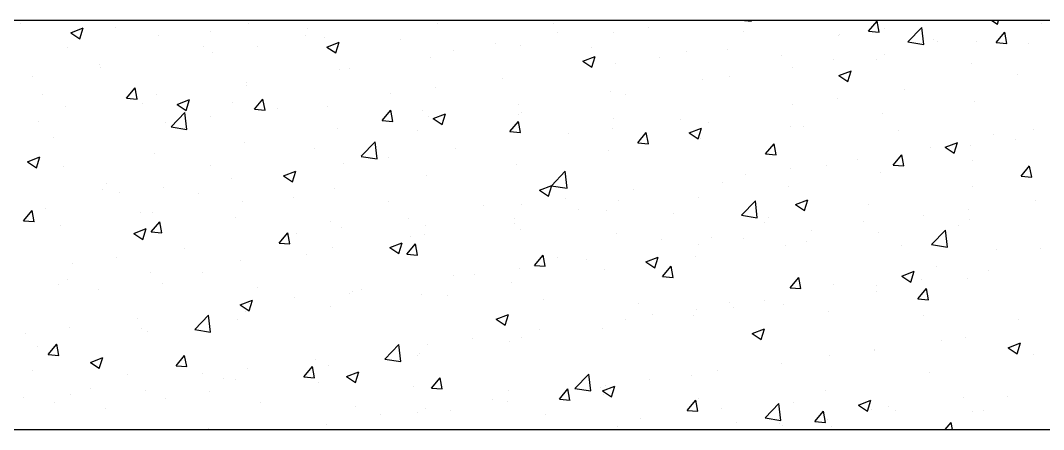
# Model space of a CAD drawing. Header units: millimetres. Extents: x 331487 to 517269, y 198509 to 399936.
# Drawn here: x 426499 to 427073, y 317904 to 318134 of the extents above; entities that cross this region are included whole.
import ezdxf

# ---------------------------------------------------------------- set-up
doc = ezdxf.new("R2010")
doc.units = ezdxf.units.MM
doc.header["$MEASUREMENT"] = 0
doc.layers.add('COLUMN', color=6, linetype='Continuous')

msp = doc.modelspace()

# ---------------------------------------------------------------- linework, layer by layer
at = {"layer": 'COLUMN'}
for p, q in [((427974.35, 318133.51), (426174.35, 318133.51)), ((425944.35, 317903.51), (428204.35, 317903.51))]:
    msp.add_line(p, q, dxfattribs=at)
at = {"layer": 'COLUMN', "color": 2, "linetype": 'Continuous'}
for p, q in [((426498.72, 318131.7), (426498.72, 318131.7)), ((426526.98, 318126.58), (426533.98, 318129.27)), ((426531.95, 318123.23), (426533.97, 318129.27)), ((426552.11, 318129.44), (426552.11, 318129.44)), ((426626.89, 318131.62), (426626.89, 318131.62)), ((426659.71, 318128.72), (426659.71, 318128.72)), ((426732.7, 318131.98), (426732.7, 318131.98)), ((426797.93, 318131.6), (426797.93, 318131.6)), ((426851.31, 318129.34), (426851.31, 318129.34)), ((426905.22, 318133.51), (426909.02, 318133.18)), ((426909.02, 318133.17), (426908.96, 318133.51)), ((426974.77, 318127.43), (426979.59, 318133.17)), ((426980.75, 318126.9), (426979.59, 318133.16)), ((426983.56, 318129.02), (426983.56, 318129.02)), ((426996.92, 318121.43), (427004.71, 318129.55)), ((427005.8, 318120.04), (427004.69, 318129.54)), ((427044.06, 318133.51), (427047.11, 318131.45)), ((427047.11, 318131.45), (427047.8, 318133.51)), ((427071.77, 318131.83), (427071.77, 318131.83)), ((426526.98, 318126.58), (426531.95, 318123.23)), ((426576.38, 318125.22), (426576.38, 318125.22)), ((426605.49, 318127.19), (426605.49, 318127.19)), ((426658.87, 318124.93), (426658.87, 318124.93)), ((426669.55, 318123.66), (426669.55, 318123.66)), ((426712.25, 318122.68), (426712.25, 318122.68)), ((426800.3, 318126.78), (426800.3, 318126.78)), ((426831.41, 318126.77), (426831.41, 318126.77)), ((426904.7, 318127.09), (426904.7, 318127.09)), ((426958.08, 318124.83), (426958.08, 318124.83)), ((426958.52, 318125.73), (426958.52, 318125.73)), ((426974.77, 318127.43), (426980.75, 318126.9)), ((427011.46, 318122.58), (427011.46, 318122.58)), ((427046.5, 318121.15), (427051.32, 318126.9)), ((427052.47, 318120.62), (427051.32, 318126.89)), ((426525.04, 318118.18), (426525.04, 318118.18)), ((426601.39, 318118.71), (426601.39, 318118.71)), ((426631.68, 318118.68), (426631.68, 318118.68)), ((426670.69, 318118.57), (426677.69, 318121.26)), ((426670.69, 318118.57), (426675.66, 318115.22)), ((426675.66, 318115.22), (426677.69, 318121.26)), ((426741.99, 318116.77), (426741.99, 318116.77)), ((426765.63, 318120.42), (426765.63, 318120.42)), ((426779.47, 318119.28), (426779.47, 318119.28)), ((426819.02, 318118.16), (426819.02, 318118.16)), ((426895.37, 318117.41), (426895.37, 318117.41)), ((426996.91, 318121.42), (427005.8, 318120.04)), ((427013.45, 318121.82), (427013.45, 318121.82)), ((427035.33, 318121.47), (427035.33, 318121.47)), ((427046.5, 318121.15), (427052.48, 318120.63)), ((427064.84, 318120.32), (427064.84, 318120.32)), ((426606.64, 318115.38), (426606.64, 318115.38)), ((426728.96, 318112.87), (426728.96, 318112.87)), ((426814.4, 318110.57), (426821.4, 318113.25)), ((426819.37, 318107.21), (426821.4, 318113.25)), ((426857.49, 318112.43), (426857.49, 318112.43)), ((426872.4, 318115.91), (426872.4, 318115.91)), ((426925.78, 318113.65), (426925.78, 318113.65)), ((426955.13, 318111.81), (426955.13, 318111.81)), ((426979.16, 318111.4), (426979.16, 318111.4)), ((426983.99, 318114.42), (426983.99, 318114.42)), ((426543.07, 318108.7), (426543.07, 318108.7)), ((426543.49, 318107.07), (426543.49, 318107.07)), ((426677.62, 318105.83), (426677.62, 318105.83)), ((426683.67, 318106.76), (426683.67, 318106.76)), ((426814.4, 318110.57), (426819.38, 318107.21)), ((426832.46, 318109.13), (426832.46, 318109.13)), ((426932.05, 318106.93), (426932.05, 318106.93)), ((426958.12, 318102.56), (426965.12, 318105.24)), ((426963.09, 318099.2), (426965.11, 318105.24)), ((427032.55, 318109.14), (427032.55, 318109.14)), ((426505.61, 318102.08), (426505.61, 318102.08)), ((426769.3, 318100.82), (426769.3, 318100.82)), ((426881.54, 318100.53), (426881.54, 318100.53)), ((426896.81, 318101.8), (426896.81, 318101.8)), ((426958.12, 318102.56), (426963.09, 318099.2)), ((427058.28, 318102.88), (427058.28, 318102.88)), ((426558.29, 318089.86), (426563.11, 318095.6)), ((426564.27, 318089.33), (426563.11, 318095.6)), ((426625.35, 318096.75), (426625.35, 318096.75)), ((426625.68, 318098.34), (426625.68, 318098.34)), ((426731.43, 318095.83), (426731.43, 318095.83)), ((426995.12, 318094.57), (426995.12, 318094.57)), ((426511.13, 318092.04), (426511.13, 318092.04)), ((426558.29, 318089.86), (426564.27, 318089.33)), ((426564.51, 318089.79), (426564.51, 318089.79)), ((426575.17, 318091.93), (426575.17, 318091.93)), ((426586.67, 318086.32), (426593.67, 318089.01)), ((426591.64, 318082.96), (426593.67, 318089.01)), ((426630.02, 318083.58), (426634.84, 318089.33)), ((426635.99, 318083.05), (426634.84, 318089.32)), ((426706.4, 318092.54), (426706.4, 318092.54)), ((426830.19, 318093.48), (426830.19, 318093.48)), ((426838.5, 318091.79), (426838.5, 318091.79)), ((426957.25, 318089.58), (426957.25, 318089.58)), ((427034.11, 318088.18), (427034.11, 318088.18)), ((426523.82, 318084.89), (426523.82, 318084.89)), ((426567.03, 318086.74), (426567.03, 318086.74)), ((426586.67, 318086.32), (426591.64, 318082.97)), ((426617.89, 318087.53), (426617.89, 318087.53)), ((426630.02, 318083.58), (426635.99, 318083.06)), ((426643.24, 318084.22), (426643.24, 318084.22)), ((426671.27, 318085.28), (426671.27, 318085.28)), ((426701.74, 318077.31), (426706.56, 318083.05)), ((426707.72, 318076.78), (426706.56, 318083.04)), ((426724.65, 318083.02), (426724.65, 318083.02)), ((426778.26, 318085.99), (426778.26, 318085.99)), ((426932.21, 318086.29), (426932.21, 318086.29)), ((426508.71, 318076.73), (426508.71, 318076.73)), ((426583.28, 318073.68), (426591.07, 318081.8)), ((426592.16, 318072.28), (426591.06, 318081.78)), ((426605.37, 318079.24), (426605.37, 318079.24)), ((426701.74, 318077.31), (426707.72, 318076.78)), ((426727.74, 318079.58), (426727.74, 318079.58)), ((426730.38, 318078.31), (426737.38, 318081)), ((426730.38, 318078.31), (426735.35, 318074.96)), ((426735.35, 318074.96), (426737.38, 318081)), ((426773.47, 318071.03), (426778.29, 318076.78)), ((426778.04, 318080.77), (426778.04, 318080.77)), ((426779.44, 318070.5), (426778.29, 318076.77)), ((426780.18, 318081.78), (426780.18, 318081.78)), ((426831.42, 318078.51), (426831.42, 318078.51)), ((426869.06, 318077.97), (426869.06, 318077.97)), ((426982.77, 318081.14), (426982.77, 318081.14)), ((426580.34, 318075.94), (426580.34, 318075.94)), ((426583.27, 318073.66), (426592.16, 318072.28)), ((426676.4, 318072.54), (426676.4, 318072.54)), ((426721.86, 318071.77), (426721.86, 318071.77)), ((426773.47, 318071.03), (426779.45, 318070.51)), ((426831.19, 318072.99), (426831.19, 318072.99)), ((426874.09, 318070.3), (426881.09, 318072.99)), ((426879.06, 318066.95), (426881.09, 318072.99)), ((426884.8, 318076.26), (426884.8, 318076.26)), ((426930.83, 318073.64), (426930.83, 318073.64)), ((426938.18, 318074), (426938.18, 318074)), ((426991.57, 318071.74), (426991.57, 318071.74)), ((427067.64, 318072.16), (427067.64, 318072.16)), ((426517.18, 318067.63), (426517.18, 318067.63)), ((426624.46, 318065.05), (426624.46, 318065.05)), ((426690, 318057.13), (426697.79, 318065.24)), ((426698.88, 318055.73), (426697.78, 318065.23)), ((426806.15, 318069.69), (426806.15, 318069.69)), ((426845.2, 318064.76), (426850.02, 318070.5)), ((426851.17, 318064.23), (426850.01, 318070.49)), ((426874.09, 318070.3), (426879.07, 318066.95)), ((426880.32, 318067.24), (426880.32, 318067.24)), ((427017.81, 318062.29), (427024.81, 318064.98)), ((427022.78, 318058.94), (427024.8, 318064.98)), ((427044.95, 318069.49), (427044.95, 318069.49)), ((427057, 318066.74), (427057, 318066.74)), ((426663.54, 318061.76), (426663.54, 318061.76)), ((426743, 318061.38), (426743, 318061.38)), ((426828.98, 318060.19), (426828.98, 318060.19)), ((426845.2, 318064.76), (426851.17, 318064.23)), ((426916.92, 318058.48), (426921.74, 318064.23)), ((426922.9, 318057.95), (426921.74, 318064.22)), ((427009.32, 318062.15), (427009.32, 318062.15)), ((427017.81, 318062.29), (427022.78, 318058.94)), ((427031.97, 318063.44), (427031.97, 318063.44)), ((426502.64, 318054.07), (426509.65, 318056.76)), ((426502.65, 318054.07), (426507.62, 318050.71)), ((426507.62, 318050.71), (426509.64, 318056.75)), ((426573.95, 318058.64), (426573.95, 318058.64)), ((426689.99, 318057.11), (426698.88, 318055.73)), ((426705.12, 318056.39), (426705.12, 318056.39)), ((426916.92, 318058.48), (426922.9, 318057.96)), ((426968.82, 318055.13), (426968.82, 318055.13)), ((426988.65, 318052.21), (426993.47, 318057.95)), ((426994.62, 318051.68), (426993.47, 318057.94)), ((427032.9, 318054.89), (427032.9, 318054.89)), ((426522.61, 318051.6), (426522.61, 318051.6)), ((426605.22, 318051.74), (426605.22, 318051.74)), ((426646.36, 318046.06), (426653.36, 318048.75)), ((426651.33, 318042.7), (426653.36, 318048.75)), ((426680.09, 318053.1), (426680.09, 318053.1)), ((426777.04, 318052.7), (426777.04, 318052.7)), ((426796.73, 318040.57), (426804.52, 318048.69)), ((426805.61, 318039.18), (426804.5, 318048.68)), ((426930.94, 318050.14), (426930.94, 318050.14)), ((426951, 318052.14), (426951, 318052.14)), ((426981.56, 318047.85), (426981.56, 318047.85)), ((426988.65, 318052.21), (426994.62, 318051.68)), ((427060.37, 318045.93), (427065.19, 318051.68)), ((427066.35, 318045.4), (427065.19, 318051.67)), ((426616.94, 318044.78), (426616.94, 318044.78)), ((426646.36, 318046.06), (426651.33, 318042.7)), ((426726.53, 318046.3), (426726.53, 318046.3)), ((426892.69, 318042.13), (426892.69, 318042.13)), ((426905.91, 318046.85), (426905.91, 318046.85)), ((427060.37, 318045.93), (427066.35, 318045.41)), ((426545.03, 318038.69), (426545.03, 318038.69)), ((426546.9, 318041.73), (426546.9, 318041.73)), ((426554.03, 318036.5), (426554.03, 318036.5)), ((426579.06, 318039.79), (426579.06, 318039.79)), ((426598.42, 318036.43), (426598.42, 318036.43)), ((426675.19, 318039.25), (426675.19, 318039.25)), ((426790.07, 318038.05), (426797.07, 318040.74)), ((426790.07, 318038.05), (426795.05, 318034.7)), ((426795.04, 318034.69), (426797.07, 318040.74)), ((426796.71, 318040.56), (426805.61, 318039.18)), ((426842.75, 318038.53), (426842.75, 318038.53)), ((426929.62, 318040.35), (426929.62, 318040.35)), ((427033.28, 318040.2), (427033.28, 318040.2)), ((426623.25, 318031.76), (426623.25, 318031.76)), ((426651.8, 318034.18), (426651.8, 318034.18)), ((426705.18, 318031.92), (426705.18, 318031.92)), ((426804.88, 318033.55), (426804.88, 318033.55)), ((426834.37, 318032.12), (426834.37, 318032.12)), ((426879.11, 318033.95), (426879.11, 318033.95)), ((426903.45, 318024.02), (426911.24, 318032.14)), ((426912.33, 318022.63), (426911.23, 318032.13)), ((426933.78, 318030.04), (426940.79, 318032.73)), ((426938.75, 318026.68), (426940.78, 318032.73)), ((427068.57, 318032.28), (427068.57, 318032.28)), ((426500.44, 318020.91), (426505.26, 318026.66)), ((426506.42, 318020.38), (426505.26, 318026.65)), ((426512.74, 318027.51), (426512.74, 318027.51)), ((426566.12, 318025.26), (426566.12, 318025.26)), ((426572.74, 318025.35), (426572.74, 318025.35)), ((426758.56, 318029.67), (426758.56, 318029.67)), ((426779.85, 318030.25), (426779.85, 318030.25)), ((426811.95, 318027.41), (426811.95, 318027.41)), ((426827.76, 318026.91), (426827.76, 318026.91)), ((426865.33, 318025.16), (426865.33, 318025.16)), ((426933.78, 318030.04), (426938.76, 318026.69)), ((426974.97, 318030.18), (426974.97, 318030.18)), ((427030.7, 318027.3), (427030.7, 318027.3)), ((426500.44, 318020.91), (426506.42, 318020.39)), ((426572.17, 318014.64), (426576.99, 318020.38)), ((426578.14, 318014.11), (426576.98, 318020.38)), ((426619.5, 318023), (426619.5, 318023)), ((426672.88, 318020.75), (426672.88, 318020.75)), ((426716.69, 318021.94), (426716.69, 318021.94)), ((426775.82, 318019.41), (426775.82, 318019.41)), ((426776.05, 318022.11), (426776.05, 318022.11)), ((426903.44, 318024.01), (426912.33, 318022.63)), ((426916.65, 318020.17), (426916.65, 318020.17)), ((426918.71, 318022.9), (426918.71, 318022.9)), ((426972.09, 318020.64), (426972.09, 318020.64)), ((427005.66, 318024), (427005.66, 318024)), ((427031.68, 318021.6), (427031.68, 318021.6)), ((426521.39, 318018.31), (426521.39, 318018.31)), ((426562.34, 318013.81), (426569.34, 318016.49)), ((426562.34, 318013.81), (426567.31, 318010.45)), ((426567.31, 318010.45), (426569.33, 318016.49)), ((426572.17, 318014.64), (426578.14, 318014.12)), ((426643.89, 318008.36), (426648.71, 318014.11)), ((426649.87, 318007.83), (426648.71, 318014.1)), ((426653.78, 318013.65), (426653.78, 318013.65)), ((426678.82, 318016.95), (426678.82, 318016.95)), ((426726.27, 318018.49), (426726.27, 318018.49)), ((426779.65, 318016.23), (426779.65, 318016.23)), ((426833.03, 318013.98), (426833.03, 318013.98)), ((426942.51, 318015.69), (426942.51, 318015.69)), ((426980.34, 318014.56), (426980.34, 318014.56)), ((427010.18, 318007.47), (427017.97, 318015.59)), ((427019.06, 318006.08), (427017.95, 318015.57)), ((427025.47, 318018.39), (427025.47, 318018.39)), ((426643.89, 318008.36), (426649.87, 318007.84)), ((426706.05, 318005.8), (426713.05, 318008.49)), ((426711.02, 318002.44), (426713.05, 318008.48)), ((426715.62, 318002.09), (426720.44, 318007.83)), ((426717.73, 318012.1), (426717.73, 318012.1)), ((426721.59, 318001.56), (426720.44, 318007.83)), ((426725.31, 318013.01), (426725.31, 318013.01)), ((426858.33, 318010.16), (426858.33, 318010.16)), ((426886.41, 318011.72), (426886.41, 318011.72)), ((426904.64, 318010.7), (426904.64, 318010.7)), ((426939.79, 318009.47), (426939.79, 318009.47)), ((426590.63, 318005.34), (426590.63, 318005.34)), ((426659.41, 318002.09), (426659.41, 318002.09)), ((426673.97, 318005.96), (426673.97, 318005.96)), ((426706.05, 318005.8), (426711.02, 318002.44)), ((426715.62, 318002.09), (426721.6, 318001.56)), ((426879.6, 318007.41), (426879.6, 318007.41)), ((426928.4, 318007.06), (426928.4, 318007.06)), ((426993.18, 318007.21), (426993.18, 318007.21)), ((427010.16, 318007.46), (427019.06, 318006.08)), ((427046.56, 318004.96), (427046.56, 318004.96)), ((427071.48, 318005.2), (427071.48, 318005.2)), ((426527.72, 317997.06), (426527.72, 317997.06)), ((426552.76, 318000.35), (426552.76, 318000.35)), ((426622.03, 317998.47), (426622.03, 317998.47)), ((426787.34, 317995.81), (426792.17, 318001.56)), ((426793.32, 317995.28), (426792.16, 318001.55)), ((426800.01, 318000.15), (426800.01, 318000.15)), ((426816.45, 317999.09), (426816.45, 317999.09)), ((426849.76, 317997.79), (426856.76, 318000.48)), ((426849.76, 317997.79), (426854.74, 317994.43)), ((426854.73, 317994.43), (426856.76, 318000.47)), ((426877.89, 318000.66), (426877.89, 318000.66)), ((426571.52, 317992.07), (426571.52, 317992.07)), ((426601.09, 317992.08), (426601.09, 317992.08)), ((426753.54, 317990.81), (426753.54, 317990.81)), ((426778.57, 317994.11), (426778.57, 317994.11)), ((426787.34, 317995.81), (426793.32, 317995.29)), ((426826.55, 317993.62), (426826.55, 317993.62)), ((426859.07, 317989.54), (426863.89, 317995.28)), ((426865.05, 317989.01), (426863.89, 317995.28)), ((426993.47, 317989.78), (427000.48, 317992.47)), ((426998.44, 317986.42), (427000.47, 317992.47)), ((427013.16, 317995.19), (427013.16, 317995.19)), ((427042.26, 317992.84), (427042.26, 317992.84)), ((426520.18, 317985.02), (426520.18, 317985.02)), ((426525.14, 317987.86), (426525.14, 317987.86)), ((426578.52, 317985.6), (426578.52, 317985.6)), ((426741.69, 317990.14), (426741.69, 317990.14)), ((426774.61, 317986.12), (426774.61, 317986.12)), ((426859.07, 317989.54), (426865.05, 317989.01)), ((426930.8, 317983.26), (426935.62, 317989.01)), ((426936.77, 317982.73), (426935.62, 317989)), ((426954.84, 317985.18), (426954.84, 317985.18)), ((426979.36, 317984.56), (426979.36, 317984.56)), ((426993.47, 317989.78), (426998.45, 317986.42)), ((427004.39, 317987.86), (427004.39, 317987.86)), ((427030.47, 317988.31), (427030.47, 317988.31)), ((426542.77, 317982.07), (426542.77, 317982.07)), ((426631.9, 317983.35), (426631.9, 317983.35)), ((426683.37, 317980.13), (426683.37, 317980.13)), ((426685.29, 317981.09), (426685.29, 317981.09)), ((426690.38, 317982.49), (426690.38, 317982.49)), ((426724.1, 317979.72), (426724.1, 317979.72)), ((426738.67, 317978.84), (426738.67, 317978.84)), ((426930.8, 317983.26), (426936.77, 317982.74)), ((426979.12, 317981.27), (426979.12, 317981.27)), ((427002.52, 317976.99), (427007.34, 317982.73)), ((427008.5, 317976.46), (427007.34, 317982.72)), ((426622.03, 317973.54), (426629.03, 317976.23)), ((426622.03, 317973.54), (426627, 317970.19)), ((426627, 317970.19), (426629.02, 317976.23)), ((426627.48, 317974.21), (426627.48, 317974.21)), ((426652.51, 317977.51), (426652.51, 317977.51)), ((426792.05, 317976.58), (426792.05, 317976.58)), ((426845.43, 317974.32), (426845.43, 317974.32)), ((426896.52, 317975.17), (426896.52, 317975.17)), ((426916.2, 317976.25), (426916.2, 317976.25)), ((426927.18, 317973.77), (426927.18, 317973.77)), ((427002.52, 317976.99), (427008.5, 317976.46)), ((426596.54, 317959.71), (426604.33, 317967.83)), ((426605.42, 317958.32), (426604.31, 317967.82)), ((426625.05, 317970.12), (426625.05, 317970.12)), ((426672.75, 317972.68), (426672.75, 317972.68)), ((426765.74, 317965.54), (426772.74, 317968.22)), ((426770.71, 317962.18), (426772.74, 317968.22)), ((426853.29, 317967.96), (426853.29, 317967.96)), ((426876.67, 317967.37), (426876.67, 317967.37)), ((426878.33, 317971.26), (426878.33, 317971.26)), ((426898.81, 317972.07), (426898.81, 317972.07)), ((426952.2, 317969.81), (426952.2, 317969.81)), ((427005.58, 317967.56), (427005.58, 317967.56)), ((426564.32, 317965.9), (426564.32, 317965.9)), ((426620.81, 317965.18), (426620.81, 317965.18)), ((426765.74, 317965.54), (426770.71, 317962.18)), ((426838.2, 317965.16), (426838.2, 317965.16)), ((427058.96, 317965.3), (427058.96, 317965.3)), ((426501.41, 317957.62), (426501.41, 317957.62)), ((426526.45, 317960.91), (426526.45, 317960.91)), ((426566.74, 317960.11), (426566.74, 317960.11)), ((426570.3, 317958.78), (426570.3, 317958.78)), ((426596.52, 317959.7), (426605.42, 317958.32)), ((426790.14, 317959.65), (426790.14, 317959.65)), ((426825.33, 317960.33), (426825.33, 317960.33)), ((426909.45, 317957.53), (426916.45, 317960.21)), ((426909.45, 317957.53), (426914.43, 317954.17)), ((426914.42, 317954.17), (426916.45, 317960.21)), ((426508.42, 317950.1), (426508.42, 317950.1)), ((426514.32, 317945.69), (426519.14, 317951.44)), ((426518.96, 317951.73), (426518.96, 317951.73)), ((426520.29, 317945.16), (426519.13, 317951.43)), ((426703.26, 317943.16), (426711.05, 317951.28)), ((426712.14, 317941.77), (426711.04, 317951.27)), ((426727.23, 317951.37), (426727.23, 317951.37)), ((426752.27, 317954.66), (426752.27, 317954.66)), ((426773.39, 317952.83), (426773.39, 317952.83)), ((426779.88, 317955.15), (426779.88, 317955.15)), ((427015.96, 317953.4), (427015.96, 317953.4)), ((427029.25, 317955.02), (427029.25, 317955.02)), ((427053.17, 317949.52), (427060.17, 317952.21)), ((427058.14, 317946.16), (427060.16, 317952.2)), ((426514.32, 317945.69), (426520.29, 317945.17)), ((426586.04, 317939.42), (426590.86, 317945.16)), ((426592.02, 317938.89), (426590.86, 317945.16)), ((426721.56, 317945.14), (426721.56, 317945.14)), ((426722.88, 317946.43), (426722.88, 317946.43)), ((426953.05, 317945.12), (426953.05, 317945.12)), ((426977.91, 317947.98), (426977.91, 317947.98)), ((426978.08, 317948.42), (426978.08, 317948.42)), ((427053.17, 317949.52), (427058.14, 317946.16)), ((427067.35, 317945.53), (427067.35, 317945.53)), ((426538, 317941.29), (426545.01, 317943.98)), ((426538, 317941.29), (426542.98, 317937.94)), ((426542.97, 317937.93), (426545, 317943.98)), ((426586.04, 317939.42), (426592.02, 317938.9)), ((426657.77, 317933.14), (426662.59, 317938.89)), ((426663.74, 317932.61), (426662.59, 317938.88)), ((426664.08, 317943.05), (426664.08, 317943.05)), ((426671.54, 317939.39), (426671.54, 317939.39)), ((426703.25, 317943.15), (426712.14, 317941.77)), ((426925.97, 317940.48), (426925.97, 317940.48)), ((426505.67, 317936.76), (426505.67, 317936.76)), ((426559.05, 317934.5), (426559.05, 317934.5)), ((426601.17, 317934.77), (426601.17, 317934.77)), ((426626.2, 317938.07), (426626.2, 317938.07)), ((426657.77, 317933.14), (426663.74, 317932.62)), ((426663.24, 317935.13), (426663.24, 317935.13)), ((426681.72, 317933.28), (426688.72, 317935.97)), ((426681.72, 317933.28), (426686.69, 317929.93)), ((426686.69, 317929.93), (426688.71, 317935.97)), ((426809.99, 317926.61), (426817.78, 317934.73)), ((426818.87, 317925.22), (426817.76, 317934.71)), ((426875.46, 317934.08), (426875.46, 317934.08)), ((426889.89, 317936.81), (426889.89, 317936.81)), ((427009.03, 317935.52), (427009.03, 317935.52)), ((426612.43, 317932.25), (426612.43, 317932.25)), ((426619.6, 317931.89), (426619.6, 317931.89)), ((426665.81, 317929.99), (426665.81, 317929.99)), ((426719.19, 317927.74), (426719.19, 317927.74)), ((426729.49, 317926.87), (426734.31, 317932.61)), ((426735.47, 317926.34), (426734.31, 317932.61)), ((426825.43, 317925.27), (426832.43, 317927.96)), ((426826.99, 317928.52), (426826.99, 317928.52)), ((426830.4, 317921.92), (426832.43, 317927.96)), ((426852.02, 317931.82), (426852.02, 317931.82)), ((426500.14, 317921.47), (426500.14, 317921.47)), ((426526.75, 317923.33), (426526.75, 317923.33)), ((426538.01, 317926.46), (426538.01, 317926.46)), ((426569.09, 317925.49), (426569.09, 317925.49)), ((426604.93, 317925.12), (426604.93, 317925.12)), ((426729.49, 317926.87), (426735.47, 317926.35)), ((426772.58, 317925.48), (426772.58, 317925.48)), ((426801.22, 317920.59), (426806.04, 317926.34)), ((426807.19, 317920.06), (426806.04, 317926.33)), ((426809.97, 317926.6), (426818.87, 317925.22)), ((426824.11, 317927.04), (426824.11, 317927.04)), ((426825.43, 317925.27), (426830.4, 317921.92)), ((426825.96, 317923.23), (426825.96, 317923.23)), ((426950.71, 317925.51), (426950.71, 317925.51)), ((427028.03, 317921.73), (427028.03, 317921.73)), ((427052.8, 317922.27), (427052.8, 317922.27)), ((426517.74, 317918.45), (426517.74, 317918.45)), ((426580.13, 317921.07), (426580.13, 317921.07)), ((426633.51, 317918.81), (426633.51, 317918.81)), ((426686.9, 317916.56), (426686.9, 317916.56)), ((426763.83, 317920.21), (426763.83, 317920.21)), ((426772.18, 317919.54), (426772.18, 317919.54)), ((426801.22, 317920.59), (426807.2, 317920.07)), ((426872.95, 317914.32), (426877.77, 317920.06)), ((426878.92, 317913.79), (426877.76, 317920.06)), ((426879.34, 317920.97), (426879.34, 317920.97)), ((426916.71, 317910.06), (426924.5, 317918.18)), ((426925.59, 317908.67), (426924.49, 317918.16)), ((426932.72, 317918.71), (426932.72, 317918.71)), ((426969.14, 317917.26), (426976.14, 317919.95)), ((426969.14, 317917.26), (426974.12, 317913.91)), ((426974.11, 317913.91), (426976.14, 317919.95)), ((426986.11, 317916.46), (426986.11, 317916.46)), ((426546.61, 317915.11), (426546.61, 317915.11)), ((426700.92, 317911.93), (426700.92, 317911.93)), ((426721.66, 317913.14), (426721.66, 317913.14)), ((426725.96, 317915.22), (426725.96, 317915.22)), ((426740.28, 317914.3), (426740.28, 317914.3)), ((426793.66, 317912.05), (426793.66, 317912.05)), ((426872.95, 317914.32), (426878.92, 317913.8)), ((426892.39, 317915.5), (426892.39, 317915.5)), ((426916.7, 317910.04), (426925.59, 317908.66)), ((426944.67, 317908.04), (426949.49, 317913.79)), ((426950.65, 317907.51), (426949.49, 317913.78)), ((426976.69, 317914.69), (426976.69, 317914.69)), ((426989.65, 317913.96), (426989.65, 317913.96)), ((427032.99, 317913.57), (427032.99, 317913.57)), ((427039.49, 317914.2), (427039.49, 317914.2)), ((426670.32, 317906.1), (426670.32, 317906.1)), ((426834.07, 317905.49), (426834.07, 317905.49)), ((426847.04, 317909.79), (426847.04, 317909.79)), ((426900.43, 317907.54), (426900.43, 317907.54)), ((426924.75, 317907.19), (426924.75, 317907.19)), ((426926.74, 317905.68), (426926.74, 317905.68)), ((426944.67, 317908.04), (426950.65, 317907.52)), ((426951.78, 317908.97), (426951.78, 317908.97)), ((426953.81, 317905.28), (426953.81, 317905.28)), ((427017.86, 317903.51), (427021.22, 317907.51)), ((427021.95, 317903.51), (427021.22, 317907.51)), ((426604.16, 317903.51), (426604.7, 317903.72)), ((426604.62, 317903.51), (426604.69, 317903.72)), ((426637.77, 317903.61), (426637.77, 317903.61)), ((426974.67, 317903.56), (426974.67, 317903.56))]:
    msp.add_line(p, q, dxfattribs=at)

doc.saveas('drawing.dxf')
